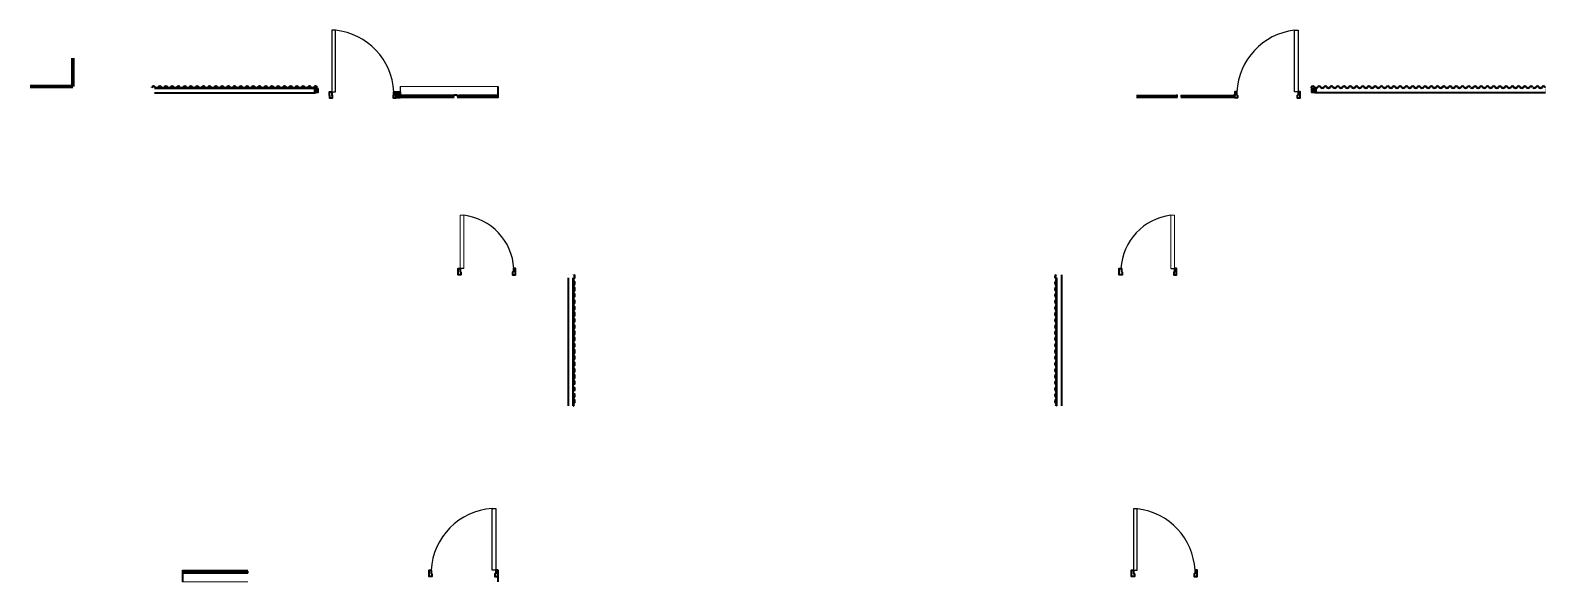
# Model space of a CAD drawing. Header units: millimetres. Extents: x 7.3 to 25.8, y 14.9 to 21.6.
import ezdxf

# ---------------------------------------------------------------- set-up
doc = ezdxf.new("R2010")
doc.units = ezdxf.units.MM
doc.linetypes.add('HIDDEN', pattern=[0.375, 0.25, -0.125])
for name, color, linetype, lineweight in [('A-DOOR-FULL', 4, 'Continuous', 25), ('A-FLOR-OVHD', 3, 'HIDDEN', 18), ('A-FLOR-PATT', 8, 'Continuous', 18), ('A-FURN', 8, 'Continuous', 18), ('A-GLAZ-FULL', 4, 'Continuous', 25), ('A-WALL-FULL', 7, 'Continuous', 35), ('freecad trace layer', 30, 'Continuous', 100)]:
    doc.layers.add(name, color=color, linetype=linetype, lineweight=lineweight)
doc.layers.add('grid', color=7, linetype='Continuous')
doc.layers.get('grid').off()

# ---------------------------------------------------------------- blocks, each defined once
blk = doc.blocks.new('A$C1467872691')
at = {"layer": 'A-FLOR-PATT'}
for points in [[(4.52, 5.922), (4.535, 5.922), (4.535, 5.92), (4.518, 5.92), (4.518, 5.946), (4.52, 5.946)], [(5.175, 5.922), (5.161, 5.922), (5.161, 5.92), (5.178, 5.92), (5.178, 5.946), (5.175, 5.946)], [(5.22, 5.922), (5.235, 5.922), (5.235, 5.92), (5.218, 5.92), (5.218, 5.946), (5.22, 5.946)], [(5.715, 5.922), (5.701, 5.922), (5.701, 5.92), (5.718, 5.92), (5.718, 5.946), (5.715, 5.946)], [(13.52, 5.922), (13.535, 5.922), (13.535, 5.92), (13.518, 5.92), (13.518, 5.946), (13.52, 5.946)], [(14.015, 5.922), (14.001, 5.922), (14.001, 5.92), (14.018, 5.92), (14.018, 5.946), (14.015, 5.946)], [(14.06, 5.922), (14.075, 5.922), (14.075, 5.92), (14.058, 5.92), (14.058, 5.946), (14.06, 5.946)], [(14.715, 5.922), (14.701, 5.922), (14.701, 5.92), (14.718, 5.92), (14.718, 5.946), (14.715, 5.946)], [(1.875, 0.104), (1.875, 0.106), (1.86, 0.106), (1.86, 0.128), (1.875, 0.128), (1.875, 0.13), (1.858, 0.13), (1.858, 0.104)], [(2.641, 0.104), (2.641, 0.106), (2.655, 0.106), (2.655, 0.128), (2.641, 0.128), (2.641, 0.13), (2.658, 0.13), (2.658, 0.104)]]:
    blk.add_hatch(color=256, dxfattribs=at).paths.add_polyline_path(points)
at = {"layer": 'A-DOOR-FULL'}
for p, q in [((5.298, 3.827), (5.253, 3.827)), ((13.938, 3.827), (13.983, 3.827))]:
    blk.add_line(p, q, dxfattribs=at)
for points in [[(3.683, 6.737), (3.683, 5.987), (3.728, 5.987), (3.728, 6.737)], [(15.493, 6.737), (15.493, 5.987), (15.448, 5.987), (15.448, 6.737)], [(5.688, 0.894), (5.688, 0.14), (5.643, 0.14), (5.643, 0.894)], [(13.483, 0.89), (13.483, 0.14), (13.528, 0.14), (13.528, 0.89)]]:
    blk.add_lwpolyline(points, close=True, dxfattribs=at)
for centre, radius, start, end in [((3.648, 5.945), 0.796, 3.0339, 84.229), ((15.54, 5.944), 0.798, 96.6363, 176.9067), ((5.214, 3.786), 0.696, 3.3898, 83.0672), ((14.022, 3.786), 0.696, 96.9328, 176.6102), ((5.695, 0.097), 0.798, 93.7537, 176.9067), ((13.436, 0.097), 0.798, 3.0933, 83.3637)]:
    blk.add_arc(centre, radius, start, end, dxfattribs=at)
at = {"layer": 'A-FURN'}
for p, q in [((4.518, 6.05), (5.168, 6.05)), ((5.166, 6.05), (5.718, 6.05)), ((4.518, 5.91), (5.178, 5.91)), ((5.218, 5.91), (5.718, 5.91)), ((14.018, 5.91), (13.518, 5.91)), ((14.718, 5.91), (14.058, 5.91)), ((5.298, 4.477), (5.253, 4.477)), ((5.253, 4.477), (5.253, 3.827)), ((5.298, 3.827), (5.298, 4.477)), ((13.938, 3.827), (13.938, 4.477)), ((13.938, 4.477), (13.983, 4.477)), ((13.983, 4.477), (13.983, 3.827)), ((5.253, 3.827), (5.298, 3.827)), ((13.983, 3.827), (13.938, 3.827)), ((1.858, 0.14), (2.658, 0.14)), ((2.658, 0), (1.858, 0))]:
    blk.add_line(p, q, dxfattribs=at)
at = {"layer": 'A-GLAZ-FULL'}
for p, q in [((4.518, 6.05), (4.518, 5.91)), ((4.518, 5.946), (4.535, 5.946)), ((4.52, 5.922), (4.52, 5.946)), ((4.52, 5.946), (4.52, 5.922)), ((4.528, 5.926), (4.528, 5.94)), ((4.528, 5.94), (4.554, 5.94)), ((4.528, 5.926), (4.554, 5.926)), ((5.161, 5.946), (4.535, 5.946)), ((4.544, 5.931), (4.544, 5.936)), ((4.544, 5.936), (5.148, 5.936)), ((4.544, 5.931), (5.148, 5.931)), ((4.554, 5.936), (4.554, 5.94)), ((4.554, 5.926), (4.554, 5.931)), ((5.167, 5.94), (5.138, 5.94)), ((5.138, 5.936), (5.138, 5.94)), ((5.138, 5.926), (5.138, 5.931)), ((5.167, 5.926), (5.138, 5.926)), ((5.148, 5.936), (5.148, 5.931)), ((5.178, 5.946), (5.161, 5.946)), ((5.167, 5.926), (5.167, 5.94)), ((5.175, 5.946), (5.175, 5.922)), ((5.218, 5.946), (5.235, 5.946)), ((5.22, 5.946), (5.22, 5.922)), ((5.22, 5.922), (5.22, 5.946)), ((5.228, 5.94), (5.254, 5.94)), ((5.228, 5.926), (5.228, 5.94)), ((5.228, 5.926), (5.254, 5.926)), ((5.701, 5.946), (5.235, 5.946)), ((5.244, 5.936), (5.688, 5.936)), ((5.244, 5.931), (5.244, 5.936)), ((5.244, 5.931), (5.688, 5.931)), ((5.254, 5.936), (5.254, 5.94)), ((5.254, 5.926), (5.254, 5.931)), ((5.678, 5.936), (5.678, 5.94)), ((5.707, 5.94), (5.678, 5.94)), ((5.678, 5.926), (5.678, 5.931)), ((5.707, 5.926), (5.678, 5.926)), ((5.688, 5.936), (5.688, 5.931)), ((5.718, 5.946), (5.701, 5.946)), ((5.707, 5.926), (5.707, 5.94)), ((5.715, 5.946), (5.715, 5.922)), ((13.518, 5.946), (13.535, 5.946)), ((13.52, 5.946), (13.52, 5.922)), ((13.528, 5.94), (13.558, 5.94)), ((13.528, 5.926), (13.528, 5.94)), ((13.528, 5.926), (13.558, 5.926)), ((13.535, 5.946), (14.001, 5.946)), ((13.992, 5.936), (13.548, 5.936)), ((13.548, 5.936), (13.548, 5.931)), ((13.992, 5.931), (13.548, 5.931)), ((13.558, 5.936), (13.558, 5.94)), ((13.558, 5.926), (13.558, 5.931)), ((14.007, 5.94), (13.982, 5.94)), ((13.982, 5.936), (13.982, 5.94)), ((13.982, 5.926), (13.982, 5.931)), ((14.007, 5.926), (13.982, 5.926)), ((13.992, 5.931), (13.992, 5.936)), ((14.018, 5.946), (14.001, 5.946)), ((14.007, 5.926), (14.007, 5.94)), ((14.015, 5.946), (14.015, 5.922)), ((14.015, 5.922), (14.015, 5.946)), ((14.058, 5.946), (14.075, 5.946)), ((14.06, 5.946), (14.06, 5.922)), ((14.068, 5.926), (14.068, 5.94)), ((14.068, 5.94), (14.098, 5.94)), ((14.068, 5.926), (14.098, 5.926)), ((14.075, 5.946), (14.701, 5.946)), ((14.692, 5.936), (14.088, 5.936)), ((14.088, 5.936), (14.088, 5.931)), ((14.692, 5.931), (14.088, 5.931)), ((14.098, 5.936), (14.098, 5.94)), ((14.098, 5.926), (14.098, 5.931)), ((14.707, 5.94), (14.682, 5.94)), ((14.682, 5.936), (14.682, 5.94)), ((14.682, 5.926), (14.682, 5.931)), ((14.707, 5.926), (14.682, 5.926)), ((14.692, 5.931), (14.692, 5.936)), ((14.718, 5.946), (14.701, 5.946)), ((14.707, 5.926), (14.707, 5.94)), ((14.715, 5.946), (14.715, 5.922)), ((14.715, 5.922), (14.715, 5.946)), ((4.518, 5.92), (4.535, 5.92)), ((4.535, 5.922), (4.52, 5.922)), ((4.535, 5.922), (4.52, 5.922)), ((4.535, 5.922), (4.535, 5.92)), ((4.535, 5.92), (4.535, 5.922)), ((4.535, 5.92), (5.161, 5.92)), ((5.161, 5.922), (5.161, 5.92)), ((5.161, 5.922), (5.175, 5.922)), ((5.178, 5.92), (5.161, 5.92)), ((5.218, 5.92), (5.235, 5.92)), ((5.235, 5.922), (5.22, 5.922)), ((5.235, 5.922), (5.22, 5.922)), ((5.235, 5.922), (5.235, 5.92)), ((5.235, 5.92), (5.235, 5.922)), ((5.235, 5.92), (5.701, 5.92)), ((5.701, 5.922), (5.715, 5.922)), ((5.701, 5.922), (5.701, 5.92)), ((5.718, 5.92), (5.701, 5.92)), ((13.518, 5.92), (13.535, 5.92)), ((13.535, 5.922), (13.52, 5.922)), ((13.535, 5.922), (13.535, 5.92)), ((14.001, 5.92), (13.535, 5.92)), ((14.001, 5.922), (14.015, 5.922)), ((14.001, 5.922), (14.001, 5.92)), ((14.001, 5.922), (14.015, 5.922)), ((14.001, 5.92), (14.001, 5.922)), ((14.018, 5.92), (14.001, 5.92)), ((14.058, 5.92), (14.075, 5.92)), ((14.075, 5.922), (14.06, 5.922)), ((14.075, 5.922), (14.075, 5.92)), ((14.701, 5.92), (14.075, 5.92)), ((14.701, 5.922), (14.715, 5.922)), ((14.701, 5.922), (14.701, 5.92)), ((14.701, 5.922), (14.715, 5.922)), ((14.701, 5.92), (14.701, 5.922)), ((14.718, 5.92), (14.701, 5.92)), ((1.858, 0.13), (2.658, 0.13)), ((1.875, 0.13), (1.858, 0.13)), ((1.858, 0.104), (2.658, 0.104)), ((1.86, 0.106), (1.86, 0.128)), ((1.875, 0.106), (1.86, 0.106)), ((1.865, 0.124), (1.894, 0.124)), ((1.865, 0.11), (1.865, 0.124)), ((1.865, 0.11), (1.894, 0.11)), ((2.658, 0.13), (1.875, 0.13)), ((1.875, 0.128), (1.875, 0.13)), ((1.875, 0.104), (1.875, 0.106)), ((1.884, 0.119), (2.627, 0.119)), ((1.884, 0.114), (1.884, 0.119)), ((1.884, 0.114), (2.627, 0.114)), ((1.894, 0.119), (1.894, 0.124)), ((1.894, 0.11), (1.894, 0.114)), ((2.646, 0.124), (2.617, 0.124)), ((2.617, 0.119), (2.617, 0.124)), ((2.617, 0.11), (2.617, 0.114)), ((2.646, 0.11), (2.617, 0.11)), ((2.627, 0.119), (2.627, 0.114)), ((2.646, 0.11), (2.646, 0.124)), ((2.658, 0.13), (2.658, 0.104))]:
    blk.add_line(p, q, dxfattribs=at)
at = {"layer": 'A-WALL-FULL'}
for p, q in [((1.487, 6.04), (1.483, 6.043)), ((1.518, 6.031), (3.485, 6.031)), ((1.518, 5.973), (3.485, 5.973)), ((2.401, 6.04), (2.397, 6.043)), ((2.591, 6.04), (2.595, 6.043)), ((3.471, 5.98), (3.516, 6.025)), ((3.471, 6.025), (3.516, 5.981)), ((3.506, 6.04), (3.51, 6.043)), ((4.468, 5.985), (4.518, 5.985)), ((4.468, 5.91), (4.468, 5.985)), ((4.468, 5.985), (4.518, 5.91)), ((4.468, 5.91), (4.518, 5.985)), ((4.518, 5.985), (4.518, 5.91)), ((5.218, 5.946), (5.178, 5.946)), ((5.718, 5.91), (5.718, 6.05)), ((4.518, 5.91), (4.468, 5.91)), ((1.858, 0.14), (1.858, 0)), ((5.713, 0.14), (5.713, 0))]:
    blk.add_line(p, q, dxfattribs=at)
at = {"layer": 'A-WALL-FULL', "const_width": 0.001}
for points in [[(1.556, 5.979), (1.556, 5.973), (1.518, 5.973), (1.518, 5.979), (1.52, 5.981), (1.52, 6.012), (1.52, 6.023), (1.518, 6.025), (1.518, 6.031), (1.556, 6.031), (1.556, 6.025)], [(3.48, 5.979), (3.48, 5.973), (3.518, 5.973), (3.518, 5.979), (3.516, 5.981), (3.516, 6.012), (3.516, 6.023), (3.518, 6.025), (3.518, 6.031), (3.48, 6.031), (3.48, 6.025)]]:
    blk.add_lwpolyline(points, dxfattribs=at)
at = {"layer": 'A-WALL-FULL'}
blk.add_lwpolyline([(3.516, 6.025), (3.471, 6.025), (3.471, 5.98), (3.516, 5.98)], close=True, dxfattribs=at)
for points in [[(3.658, 5.942), (3.658, 5.987), (3.683, 5.987), (3.683, 5.942)], [(3.658, 5.942), (3.658, 5.91), (3.693, 5.91), (3.693, 5.942), (3.683, 5.942)], [(4.443, 5.942), (4.433, 5.942), (4.433, 5.91), (4.468, 5.91), (4.468, 5.942)], [(4.443, 5.942), (4.443, 5.987), (4.468, 5.987), (4.468, 5.942)], [(14.743, 5.942), (14.743, 5.987), (14.718, 5.987), (14.718, 5.942)], [(14.743, 5.942), (14.753, 5.942), (14.753, 5.91), (14.718, 5.91), (14.718, 5.942)], [(15.493, 5.942), (15.483, 5.942), (15.483, 5.91), (15.518, 5.91), (15.518, 5.942)], [(15.518, 5.942), (15.518, 5.942), (15.518, 5.987), (15.493, 5.987), (15.493, 5.942)], [(5.228, 3.782), (5.228, 3.782), (5.228, 3.827), (5.253, 3.827), (5.253, 3.782)], [(5.253, 3.782), (5.263, 3.782), (5.263, 3.75), (5.228, 3.75), (5.228, 3.782)], [(5.903, 3.782), (5.893, 3.782), (5.893, 3.75), (5.928, 3.75), (5.928, 3.782)], [(5.928, 3.782), (5.928, 3.782), (5.928, 3.827), (5.903, 3.827), (5.903, 3.782)], [(13.308, 3.782), (13.308, 3.782), (13.308, 3.827), (13.333, 3.827), (13.333, 3.782)], [(13.333, 3.782), (13.343, 3.782), (13.343, 3.75), (13.308, 3.75), (13.308, 3.782)], [(13.983, 3.782), (13.973, 3.782), (13.973, 3.75), (14.008, 3.75), (14.008, 3.782)], [(14.008, 3.782), (14.008, 3.782), (14.008, 3.827), (13.983, 3.827), (13.983, 3.782)], [(4.873, 0.095), (4.873, 0.095), (4.873, 0.14), (4.898, 0.14), (4.898, 0.095)], [(4.898, 0.095), (4.908, 0.095), (4.908, 0.063), (4.873, 0.063), (4.873, 0.095)], [(5.688, 0.095), (5.678, 0.095), (5.678, 0.063), (5.713, 0.063), (5.713, 0.095)], [(5.713, 0.095), (5.713, 0.095), (5.713, 0.14), (5.688, 0.14), (5.688, 0.095)], [(13.458, 0.095), (13.458, 0.095), (13.458, 0.14), (13.483, 0.14), (13.483, 0.095)], [(13.458, 0.095), (13.458, 0.095), (13.458, 0.14), (13.483, 0.14), (13.483, 0.095)], [(13.483, 0.095), (13.493, 0.095), (13.493, 0.063), (13.458, 0.063), (13.458, 0.095)], [(14.233, 0.095), (14.223, 0.095), (14.223, 0.063), (14.258, 0.063), (14.258, 0.095)], [(14.258, 0.095), (14.258, 0.095), (14.258, 0.14), (14.233, 0.14), (14.233, 0.095)], [(14.258, 0.095), (14.258, 0.095), (14.258, 0.14), (14.233, 0.14), (14.233, 0.095)]]:
    blk.add_lwpolyline(points, dxfattribs=at)
for centre, radius, start, end in [((1.506, 6.024), 0.0297, 39.4241, 140.5759), ((1.506, 6.024), 0.0247, 39.4241, 140.5759), ((1.544, 6.056), 0.0247, 219.4241, 320.5759), ((1.544, 6.056), 0.0197, 219.4241, 320.5759), ((1.582, 6.024), 0.0297, 39.4241, 140.5759), ((1.582, 6.024), 0.0247, 39.4241, 140.5759), ((1.62, 6.056), 0.0247, 219.4241, 320.5759), ((1.62, 6.056), 0.0197, 219.4241, 320.5759), ((1.658, 6.024), 0.0297, 39.4241, 140.5759), ((1.658, 6.024), 0.0247, 39.4241, 140.5759), ((1.696, 6.056), 0.0247, 219.4241, 320.5759), ((1.696, 6.056), 0.0197, 219.4241, 320.5759), ((1.734, 6.024), 0.0297, 39.4241, 140.5759), ((1.734, 6.024), 0.0247, 39.4241, 140.5759), ((1.772, 6.056), 0.0247, 219.4241, 320.5759), ((1.772, 6.056), 0.0197, 219.4241, 320.5759), ((1.81, 6.024), 0.0297, 39.4241, 140.5759), ((1.81, 6.024), 0.0247, 39.4241, 140.5759), ((1.849, 6.056), 0.0247, 219.4241, 320.5759), ((1.849, 6.056), 0.0197, 219.4241, 320.5759), ((1.887, 6.024), 0.0297, 39.4241, 140.5759), ((1.887, 6.024), 0.0247, 39.4241, 140.5759), ((1.925, 6.056), 0.0247, 219.4241, 320.5759), ((1.925, 6.056), 0.0197, 219.4241, 320.5759), ((1.963, 6.024), 0.0297, 39.4241, 140.5759), ((1.963, 6.024), 0.0247, 39.4241, 140.5759), ((2.001, 6.056), 0.0247, 219.4241, 320.5759), ((2.001, 6.056), 0.0197, 219.4241, 320.5759), ((2.039, 6.024), 0.0297, 39.4241, 140.5759), ((2.039, 6.024), 0.0247, 39.4241, 140.5759), ((2.077, 6.056), 0.0247, 219.4241, 320.5759), ((2.077, 6.056), 0.0197, 219.4241, 320.5759), ((2.115, 6.024), 0.0297, 39.4241, 140.5759), ((2.115, 6.024), 0.0247, 39.4241, 140.5759), ((2.153, 6.056), 0.0247, 219.4241, 320.5759), ((2.153, 6.056), 0.0197, 219.4241, 320.5759), ((2.191, 6.024), 0.0297, 39.4241, 140.5759), ((2.191, 6.024), 0.0247, 39.4241, 140.5759), ((2.23, 6.056), 0.0247, 219.4241, 320.5759), ((2.23, 6.056), 0.0197, 219.4241, 320.5759), ((2.268, 6.024), 0.0297, 39.4241, 140.5759), ((2.268, 6.024), 0.0247, 39.4241, 140.5759), ((2.306, 6.056), 0.0247, 219.4241, 320.5759), ((2.306, 6.056), 0.0197, 219.4241, 320.5759), ((2.344, 6.024), 0.0297, 39.4241, 140.5759), ((2.344, 6.024), 0.0247, 39.4241, 140.5759), ((2.382, 6.056), 0.0247, 219.4241, 320.5759), ((2.382, 6.056), 0.0197, 219.4241, 320.5759), ((2.42, 6.024), 0.0297, 39.4241, 140.5759), ((2.42, 6.024), 0.0297, 39.4241, 140.5759), ((2.42, 6.024), 0.0247, 39.4241, 140.5759), ((2.42, 6.024), 0.0247, 39.4241, 140.5759), ((2.458, 6.056), 0.0247, 219.4241, 320.5759), ((2.458, 6.056), 0.0247, 219.4241, 320.5759), ((2.458, 6.056), 0.0197, 219.4241, 320.5759), ((2.458, 6.056), 0.0197, 219.4241, 320.5759), ((2.496, 6.024), 0.0297, 39.4241, 140.5759), ((2.496, 6.024), 0.0297, 39.4241, 140.5759), ((2.496, 6.024), 0.0247, 39.4241, 140.5759), ((2.496, 6.024), 0.0247, 39.4241, 140.5759), ((2.534, 6.056), 0.0247, 219.4241, 320.5759), ((2.534, 6.056), 0.0247, 219.4241, 320.5759), ((2.534, 6.056), 0.0197, 219.4241, 320.5759), ((2.534, 6.056), 0.0197, 219.4241, 320.5759), ((2.572, 6.024), 0.0297, 39.4241, 140.5759), ((2.572, 6.024), 0.0297, 39.4241, 140.5759), ((2.572, 6.024), 0.0247, 39.4241, 140.5759), ((2.572, 6.024), 0.0247, 39.4241, 140.5759), ((2.611, 6.056), 0.0247, 219.4241, 320.5759), ((2.611, 6.056), 0.0197, 219.4241, 320.5759), ((2.649, 6.024), 0.0297, 39.4241, 140.5759), ((2.649, 6.024), 0.0247, 39.4241, 140.5759), ((2.687, 6.056), 0.0247, 219.4241, 320.5759), ((2.687, 6.056), 0.0197, 219.4241, 320.5759), ((2.725, 6.024), 0.0297, 39.4241, 140.5759), ((2.725, 6.024), 0.0247, 39.4241, 140.5759), ((2.763, 6.056), 0.0247, 219.4241, 320.5759), ((2.763, 6.056), 0.0197, 219.4241, 320.5759), ((2.801, 6.024), 0.0297, 39.4241, 140.5759), ((2.801, 6.024), 0.0247, 39.4241, 140.5759), ((2.839, 6.056), 0.0247, 219.4241, 320.5759), ((2.839, 6.056), 0.0197, 219.4241, 320.5759), ((2.877, 6.024), 0.0297, 39.4241, 140.5759), ((2.877, 6.024), 0.0247, 39.4241, 140.5759), ((2.915, 6.056), 0.0247, 219.4241, 320.5759), ((2.915, 6.056), 0.0197, 219.4241, 320.5759), ((2.953, 6.024), 0.0297, 39.4241, 140.5759), ((2.953, 6.024), 0.0247, 39.4241, 140.5759), ((2.992, 6.056), 0.0247, 219.4241, 320.5759), ((2.992, 6.056), 0.0197, 219.4241, 320.5759), ((3.03, 6.024), 0.0297, 39.4241, 140.5759), ((3.03, 6.024), 0.0247, 39.4241, 140.5759), ((3.068, 6.056), 0.0247, 219.4241, 320.5759), ((3.068, 6.056), 0.0197, 219.4241, 320.5759), ((3.106, 6.024), 0.0297, 39.4241, 140.5759), ((3.106, 6.024), 0.0247, 39.4241, 140.5759), ((3.144, 6.056), 0.0247, 219.4241, 320.5759), ((3.144, 6.056), 0.0197, 219.4241, 320.5759), ((3.182, 6.024), 0.0297, 39.4241, 140.5759), ((3.182, 6.024), 0.0247, 39.4241, 140.5759), ((3.22, 6.056), 0.0247, 219.4241, 320.5759), ((3.22, 6.056), 0.0197, 219.4241, 320.5759), ((3.258, 6.024), 0.0297, 39.4241, 140.5759), ((3.258, 6.024), 0.0247, 39.4241, 140.5759), ((3.296, 6.056), 0.0247, 219.4241, 320.5759), ((3.296, 6.056), 0.0197, 219.4241, 320.5759), ((3.334, 6.024), 0.0297, 39.4241, 140.5759), ((3.334, 6.024), 0.0247, 39.4241, 140.5759), ((3.373, 6.056), 0.0247, 219.4241, 320.5759), ((3.373, 6.056), 0.0197, 219.4241, 320.5759), ((3.411, 6.024), 0.0297, 39.4241, 140.5759), ((3.411, 6.024), 0.0247, 39.4241, 140.5759), ((3.449, 6.056), 0.0247, 219.4241, 320.5759), ((3.449, 6.056), 0.0197, 219.4241, 320.5759), ((3.487, 6.024), 0.0297, 39.4241, 140.5759), ((3.487, 6.024), 0.0247, 39.4241, 140.5759)]:
    blk.add_arc(centre, radius, start, end, dxfattribs=at)
at = {"layer": 'freecad trace layer'}
for p, q in [((0.518, 6.05), (0.518, 6.397)), ((0.518, 6.05), (0, 6.05)), ((0, 6.05), (0.518, 6.05))]:
    blk.add_line(p, q, dxfattribs=at)
blk = doc.blocks.new('A$C249810169')
at = {"layer": 'A-FLOR-OVHD', "ltscale": 0.1}
for points in [[(15.658, 3.905), (15.683, 3.905), (15.683, 3.86), (15.658, 3.86)], [(15.703, 3.86), (15.658, 3.86), (15.658, 3.828), (15.703, 3.828)]]:
    blk.add_lwpolyline(points, close=True, dxfattribs=at)
at = {"layer": 'A-WALL-FULL'}
for p, q in [((15.654, 3.895), (15.65, 3.898)), ((16.416, 3.895), (16.412, 3.898)), ((16.759, 3.895), (16.763, 3.898)), ((17.407, 3.895), (17.403, 3.898)), ((17.521, 3.895), (17.525, 3.898)), ((18.512, 3.895), (18.516, 3.898)), ((15.71, 3.88), (15.66, 3.836)), ((15.71, 3.835), (15.66, 3.88)), ((18.518, 3.828), (15.696, 3.828)), ((6.574, 1.566), (6.574, 0.005)), ((6.632, 0.005), (6.632, 1.567)), ((6.641, 1.6), (6.645, 1.604)), ((12.534, 1.6), (12.531, 1.604)), ((12.543, 0.005), (12.543, 1.567)), ((12.601, 1.605), (12.601, 0.005)), ((6.641, 1.067), (6.645, 1.071)), ((12.534, 1.067), (12.531, 1.071)), ((6.641, 0.495), (6.645, 0.492)), ((12.534, 0.495), (12.531, 0.492))]:
    blk.add_line(p, q, dxfattribs=at)
at = {"layer": 'A-WALL-FULL', "const_width": 0.001}
for points in [[(15.696, 3.834), (15.696, 3.828), (15.658, 3.828), (15.658, 3.834), (15.66, 3.836), (15.66, 3.867), (15.66, 3.878), (15.658, 3.88), (15.658, 3.886), (15.696, 3.886), (15.696, 3.88)], [(18.48, 3.834), (18.48, 3.828), (18.518, 3.828), (18.518, 3.834), (18.516, 3.836), (18.516, 3.867), (18.516, 3.878), (18.518, 3.88), (18.518, 3.886), (18.48, 3.886), (18.48, 3.88)], [(6.58, 1.566), (6.574, 1.566), (6.574, 1.604), (6.58, 1.604), (6.582, 1.602), (6.613, 1.602), (6.625, 1.602), (6.626, 1.604), (6.632, 1.604), (6.632, 1.566), (6.626, 1.566)], [(12.595, 1.566), (12.601, 1.566), (12.601, 1.604), (12.595, 1.604), (12.594, 1.602), (12.562, 1.602), (12.551, 1.602), (12.549, 1.604), (12.543, 1.604), (12.543, 1.566), (12.549, 1.566)], [(6.58, 0.043), (6.574, 0.043), (6.574, 0.005), (6.58, 0.005), (6.582, 0.007), (6.613, 0.007), (6.625, 0.007), (6.626, 0.005), (6.632, 0.005), (6.632, 0.043), (6.626, 0.043)], [(12.595, 0.043), (12.601, 0.043), (12.601, 0.005), (12.595, 0.005), (12.594, 0.007), (12.562, 0.007), (12.551, 0.007), (12.549, 0.005), (12.543, 0.005), (12.543, 0.043), (12.549, 0.043)]]:
    blk.add_lwpolyline(points, dxfattribs=at)
at = {"layer": 'A-WALL-FULL'}
blk.add_lwpolyline([(15.66, 3.88), (15.71, 3.88), (15.71, 3.835), (15.66, 3.835)], close=True, dxfattribs=at)
for centre, radius, start, end in [((15.673, 3.879), 0.0297, 39.4241, 140.5759), ((15.673, 3.879), 0.0247, 39.4241, 140.5759), ((15.712, 3.91), 0.0247, 219.4241, 320.5759), ((15.712, 3.91), 0.0197, 219.4241, 320.5759), ((15.75, 3.879), 0.0297, 39.4241, 140.5759), ((15.75, 3.879), 0.0247, 39.4241, 140.5759), ((15.788, 3.91), 0.0247, 219.4241, 320.5759), ((15.788, 3.91), 0.0197, 219.4241, 320.5759), ((15.826, 3.879), 0.0297, 39.4241, 140.5759), ((15.826, 3.879), 0.0247, 39.4241, 140.5759), ((15.864, 3.91), 0.0247, 219.4241, 320.5759), ((15.864, 3.91), 0.0197, 219.4241, 320.5759), ((15.902, 3.879), 0.0297, 39.4241, 140.5759), ((15.902, 3.879), 0.0247, 39.4241, 140.5759), ((15.94, 3.91), 0.0247, 219.4241, 320.5759), ((15.94, 3.91), 0.0197, 219.4241, 320.5759), ((15.978, 3.879), 0.0297, 39.4241, 140.5759), ((15.978, 3.879), 0.0247, 39.4241, 140.5759), ((16.016, 3.91), 0.0247, 219.4241, 320.5759), ((16.016, 3.91), 0.0197, 219.4241, 320.5759), ((16.054, 3.879), 0.0297, 39.4241, 140.5759), ((16.054, 3.879), 0.0247, 39.4241, 140.5759), ((16.093, 3.91), 0.0247, 219.4241, 320.5759), ((16.093, 3.91), 0.0197, 219.4241, 320.5759), ((16.131, 3.879), 0.0297, 39.4241, 140.5759), ((16.131, 3.879), 0.0247, 39.4241, 140.5759), ((16.169, 3.91), 0.0247, 219.4241, 320.5759), ((16.169, 3.91), 0.0197, 219.4241, 320.5759), ((16.207, 3.879), 0.0297, 39.4241, 140.5759), ((16.207, 3.879), 0.0247, 39.4241, 140.5759), ((16.245, 3.91), 0.0247, 219.4241, 320.5759), ((16.245, 3.91), 0.0197, 219.4241, 320.5759), ((16.283, 3.879), 0.0297, 39.4241, 140.5759), ((16.283, 3.879), 0.0247, 39.4241, 140.5759), ((16.321, 3.91), 0.0247, 219.4241, 320.5759), ((16.321, 3.91), 0.0197, 219.4241, 320.5759), ((16.359, 3.879), 0.0297, 39.4241, 140.5759), ((16.359, 3.879), 0.0247, 39.4241, 140.5759), ((16.397, 3.91), 0.0247, 219.4241, 320.5759), ((16.397, 3.91), 0.0197, 219.4241, 320.5759), ((16.435, 3.879), 0.0297, 39.4241, 140.5759), ((16.435, 3.879), 0.0297, 39.4241, 140.5759), ((16.435, 3.879), 0.0247, 39.4241, 140.5759), ((16.435, 3.879), 0.0247, 39.4241, 140.5759), ((16.474, 3.91), 0.0247, 219.4241, 320.5759), ((16.474, 3.91), 0.0247, 219.4241, 320.5759), ((16.474, 3.91), 0.0197, 219.4241, 320.5759), ((16.474, 3.91), 0.0197, 219.4241, 320.5759), ((16.512, 3.879), 0.0297, 39.4241, 140.5759), ((16.512, 3.879), 0.0297, 39.4241, 140.5759), ((16.512, 3.879), 0.0247, 39.4241, 140.5759), ((16.512, 3.879), 0.0247, 39.4241, 140.5759), ((16.55, 3.91), 0.0247, 219.4241, 320.5759), ((16.55, 3.91), 0.0247, 219.4241, 320.5759), ((16.55, 3.91), 0.0197, 219.4241, 320.5759), ((16.55, 3.91), 0.0197, 219.4241, 320.5759), ((16.588, 3.879), 0.0297, 39.4241, 140.5759), ((16.588, 3.879), 0.0297, 39.4241, 140.5759), ((16.588, 3.879), 0.0247, 39.4241, 140.5759), ((16.588, 3.879), 0.0247, 39.4241, 140.5759), ((16.626, 3.91), 0.0247, 219.4241, 320.5759), ((16.626, 3.91), 0.0247, 219.4241, 320.5759), ((16.626, 3.91), 0.0197, 219.4241, 320.5759), ((16.626, 3.91), 0.0197, 219.4241, 320.5759), ((16.664, 3.879), 0.0297, 39.4241, 140.5759), ((16.664, 3.879), 0.0297, 39.4241, 140.5759), ((16.664, 3.879), 0.0247, 39.4241, 140.5759), ((16.664, 3.879), 0.0247, 39.4241, 140.5759), ((16.702, 3.91), 0.0247, 219.4241, 320.5759), ((16.702, 3.91), 0.0247, 219.4241, 320.5759), ((16.702, 3.91), 0.0197, 219.4241, 320.5759), ((16.702, 3.91), 0.0197, 219.4241, 320.5759), ((16.74, 3.879), 0.0297, 39.4241, 140.5759), ((16.74, 3.879), 0.0297, 39.4241, 140.5759), ((16.74, 3.879), 0.0247, 39.4241, 140.5759), ((16.74, 3.879), 0.0247, 39.4241, 140.5759), ((16.778, 3.91), 0.0247, 219.4241, 320.5759), ((16.778, 3.91), 0.0197, 219.4241, 320.5759), ((16.816, 3.879), 0.0297, 39.4241, 140.5759), ((16.816, 3.879), 0.0247, 39.4241, 140.5759), ((16.855, 3.91), 0.0247, 219.4241, 320.5759), ((16.855, 3.91), 0.0197, 219.4241, 320.5759), ((16.893, 3.879), 0.0297, 39.4241, 140.5759), ((16.893, 3.879), 0.0247, 39.4241, 140.5759), ((16.931, 3.91), 0.0247, 219.4241, 320.5759), ((16.931, 3.91), 0.0197, 219.4241, 320.5759), ((16.969, 3.879), 0.0297, 39.4241, 140.5759), ((16.969, 3.879), 0.0247, 39.4241, 140.5759), ((17.007, 3.91), 0.0247, 219.4241, 320.5759), ((17.007, 3.91), 0.0197, 219.4241, 320.5759), ((17.045, 3.879), 0.0297, 39.4241, 140.5759), ((17.045, 3.879), 0.0247, 39.4241, 140.5759), ((17.083, 3.91), 0.0247, 219.4241, 320.5759), ((17.083, 3.91), 0.0197, 219.4241, 320.5759), ((17.121, 3.879), 0.0297, 39.4241, 140.5759), ((17.121, 3.879), 0.0247, 39.4241, 140.5759), ((17.159, 3.91), 0.0247, 219.4241, 320.5759), ((17.159, 3.91), 0.0197, 219.4241, 320.5759), ((17.197, 3.879), 0.0297, 39.4241, 140.5759), ((17.197, 3.879), 0.0247, 39.4241, 140.5759), ((17.236, 3.91), 0.0247, 219.4241, 320.5759), ((17.236, 3.91), 0.0197, 219.4241, 320.5759), ((17.274, 3.879), 0.0297, 39.4241, 140.5759), ((17.274, 3.879), 0.0247, 39.4241, 140.5759), ((17.312, 3.91), 0.0247, 219.4241, 320.5759), ((17.312, 3.91), 0.0197, 219.4241, 320.5759), ((17.35, 3.879), 0.0297, 39.4241, 140.5759), ((17.35, 3.879), 0.0247, 39.4241, 140.5759), ((17.388, 3.91), 0.0247, 219.4241, 320.5759), ((17.388, 3.91), 0.0197, 219.4241, 320.5759), ((17.426, 3.879), 0.0297, 39.4241, 140.5759), ((17.426, 3.879), 0.0297, 39.4241, 140.5759), ((17.426, 3.879), 0.0247, 39.4241, 140.5759), ((17.426, 3.879), 0.0247, 39.4241, 140.5759), ((17.464, 3.91), 0.0247, 219.4241, 320.5759), ((17.464, 3.91), 0.0247, 219.4241, 320.5759), ((17.464, 3.91), 0.0197, 219.4241, 320.5759), ((17.464, 3.91), 0.0197, 219.4241, 320.5759), ((17.502, 3.879), 0.0297, 39.4241, 140.5759), ((17.502, 3.879), 0.0297, 39.4241, 140.5759), ((17.502, 3.879), 0.0247, 39.4241, 140.5759), ((17.502, 3.879), 0.0247, 39.4241, 140.5759), ((17.54, 3.91), 0.0247, 219.4241, 320.5759), ((17.54, 3.91), 0.0197, 219.4241, 320.5759), ((17.578, 3.879), 0.0297, 39.4241, 140.5759), ((17.578, 3.879), 0.0247, 39.4241, 140.5759), ((17.617, 3.91), 0.0247, 219.4241, 320.5759), ((17.617, 3.91), 0.0197, 219.4241, 320.5759), ((17.655, 3.879), 0.0297, 39.4241, 140.5759), ((17.655, 3.879), 0.0247, 39.4241, 140.5759), ((17.693, 3.91), 0.0247, 219.4241, 320.5759), ((17.693, 3.91), 0.0197, 219.4241, 320.5759), ((17.731, 3.879), 0.0297, 39.4241, 140.5759), ((17.731, 3.879), 0.0247, 39.4241, 140.5759), ((17.769, 3.91), 0.0247, 219.4241, 320.5759), ((17.769, 3.91), 0.0197, 219.4241, 320.5759), ((17.807, 3.879), 0.0297, 39.4241, 140.5759), ((17.807, 3.879), 0.0247, 39.4241, 140.5759), ((17.845, 3.91), 0.0247, 219.4241, 320.5759), ((17.845, 3.91), 0.0197, 219.4241, 320.5759), ((17.883, 3.879), 0.0297, 39.4241, 140.5759), ((17.883, 3.879), 0.0247, 39.4241, 140.5759), ((17.921, 3.91), 0.0247, 219.4241, 320.5759), ((17.921, 3.91), 0.0197, 219.4241, 320.5759), ((17.959, 3.879), 0.0297, 39.4241, 140.5759), ((17.959, 3.879), 0.0247, 39.4241, 140.5759), ((17.998, 3.91), 0.0247, 219.4241, 320.5759), ((17.998, 3.91), 0.0197, 219.4241, 320.5759), ((18.036, 3.879), 0.0297, 39.4241, 140.5759), ((18.036, 3.879), 0.0247, 39.4241, 140.5759), ((18.074, 3.91), 0.0247, 219.4241, 320.5759), ((18.074, 3.91), 0.0197, 219.4241, 320.5759), ((18.112, 3.879), 0.0297, 39.4241, 140.5759), ((18.112, 3.879), 0.0247, 39.4241, 140.5759), ((18.15, 3.91), 0.0247, 219.4241, 320.5759), ((18.15, 3.91), 0.0197, 219.4241, 320.5759), ((18.188, 3.879), 0.0297, 39.4241, 140.5759), ((18.188, 3.879), 0.0247, 39.4241, 140.5759), ((18.226, 3.91), 0.0247, 219.4241, 320.5759), ((18.226, 3.91), 0.0197, 219.4241, 320.5759), ((18.264, 3.879), 0.0297, 39.4241, 140.5759), ((18.264, 3.879), 0.0247, 39.4241, 140.5759), ((18.302, 3.91), 0.0247, 219.4241, 320.5759), ((18.302, 3.91), 0.0197, 219.4241, 320.5759), ((18.34, 3.879), 0.0297, 39.4241, 140.5759), ((18.34, 3.879), 0.0247, 39.4241, 140.5759), ((18.379, 3.91), 0.0247, 219.4241, 320.5759), ((18.379, 3.91), 0.0197, 219.4241, 320.5759), ((18.417, 3.879), 0.0297, 39.4241, 140.5759), ((18.417, 3.879), 0.0247, 39.4241, 140.5759), ((18.455, 3.91), 0.0247, 219.4241, 320.5759), ((18.455, 3.91), 0.0197, 219.4241, 320.5759), ((18.493, 3.879), 0.0297, 39.4241, 140.5759), ((18.493, 3.879), 0.0247, 39.4241, 140.5759), ((6.657, 1.543), 0.0247, 129.4241, 230.5759), ((6.657, 1.467), 0.0247, 129.4241, 230.5759), ((6.657, 1.543), 0.0197, 129.4241, 230.5759), ((6.657, 1.467), 0.0197, 129.4241, 230.5759), ((6.626, 1.581), 0.0247, 309.4241, 50.5759), ((6.626, 1.505), 0.0247, 309.4241, 50.5759), ((6.626, 1.581), 0.0297, 309.4241, 50.5759), ((6.626, 1.505), 0.0297, 309.4241, 50.5759), ((12.55, 1.581), 0.0297, 129.4241, 230.5759), ((12.55, 1.505), 0.0297, 129.4241, 230.5759), ((12.55, 1.581), 0.0247, 129.4241, 230.5759), ((12.55, 1.505), 0.0247, 129.4241, 230.5759), ((12.519, 1.543), 0.0197, 309.4241, 50.5759), ((12.519, 1.467), 0.0197, 309.4241, 50.5759), ((12.519, 1.543), 0.0247, 309.4241, 50.5759), ((12.519, 1.467), 0.0247, 309.4241, 50.5759), ((6.657, 1.391), 0.0247, 129.4241, 230.5759), ((6.657, 1.315), 0.0247, 129.4241, 230.5759), ((6.657, 1.391), 0.0197, 129.4241, 230.5759), ((6.657, 1.315), 0.0197, 129.4241, 230.5759), ((6.626, 1.429), 0.0247, 309.4241, 50.5759), ((6.626, 1.353), 0.0247, 309.4241, 50.5759), ((6.626, 1.429), 0.0297, 309.4241, 50.5759), ((6.626, 1.353), 0.0297, 309.4241, 50.5759), ((6.626, 1.277), 0.0297, 309.4241, 50.5759), ((12.55, 1.429), 0.0297, 129.4241, 230.5759), ((12.55, 1.353), 0.0297, 129.4241, 230.5759), ((12.55, 1.277), 0.0297, 129.4241, 230.5759), ((12.55, 1.429), 0.0247, 129.4241, 230.5759), ((12.55, 1.353), 0.0247, 129.4241, 230.5759), ((12.519, 1.391), 0.0197, 309.4241, 50.5759), ((12.519, 1.315), 0.0197, 309.4241, 50.5759), ((12.519, 1.391), 0.0247, 309.4241, 50.5759), ((12.519, 1.315), 0.0247, 309.4241, 50.5759), ((6.657, 1.238), 0.0247, 129.4241, 230.5759), ((6.657, 1.162), 0.0247, 129.4241, 230.5759), ((6.657, 1.238), 0.0197, 129.4241, 230.5759), ((6.657, 1.162), 0.0197, 129.4241, 230.5759), ((6.626, 1.277), 0.0247, 309.4241, 50.5759), ((6.626, 1.2), 0.0247, 309.4241, 50.5759), ((6.626, 1.124), 0.0247, 309.4241, 50.5759), ((6.626, 1.2), 0.0297, 309.4241, 50.5759), ((6.626, 1.124), 0.0297, 309.4241, 50.5759), ((12.55, 1.2), 0.0297, 129.4241, 230.5759), ((12.55, 1.124), 0.0297, 129.4241, 230.5759), ((12.55, 1.277), 0.0247, 129.4241, 230.5759), ((12.55, 1.2), 0.0247, 129.4241, 230.5759), ((12.55, 1.124), 0.0247, 129.4241, 230.5759), ((12.519, 1.238), 0.0197, 309.4241, 50.5759), ((12.519, 1.162), 0.0197, 309.4241, 50.5759), ((12.519, 1.238), 0.0247, 309.4241, 50.5759), ((12.519, 1.162), 0.0247, 309.4241, 50.5759), ((6.657, 1.086), 0.0247, 129.4241, 230.5759), ((6.657, 1.01), 0.0247, 129.4241, 230.5759), ((6.657, 1.01), 0.0247, 129.4241, 230.5759), ((6.657, 0.933), 0.0247, 129.4241, 230.5759), ((6.657, 0.934), 0.0247, 129.4241, 230.5759), ((6.657, 1.086), 0.0197, 129.4241, 230.5759), ((6.657, 1.01), 0.0197, 129.4241, 230.5759), ((6.657, 1.01), 0.0197, 129.4241, 230.5759), ((6.657, 0.933), 0.0197, 129.4241, 230.5759), ((6.657, 0.934), 0.0197, 129.4241, 230.5759), ((6.626, 1.048), 0.0247, 309.4241, 50.5759), ((6.626, 1.048), 0.0247, 309.4241, 50.5759), ((6.626, 0.972), 0.0247, 309.4241, 50.5759), ((6.626, 0.972), 0.0247, 309.4241, 50.5759), ((6.626, 1.048), 0.0297, 309.4241, 50.5759), ((6.626, 1.048), 0.0297, 309.4241, 50.5759), ((6.626, 0.972), 0.0297, 309.4241, 50.5759), ((6.626, 0.972), 0.0297, 309.4241, 50.5759), ((12.55, 1.048), 0.0297, 129.4241, 230.5759), ((12.55, 1.048), 0.0297, 129.4241, 230.5759), ((12.55, 0.972), 0.0297, 129.4241, 230.5759), ((12.55, 0.972), 0.0297, 129.4241, 230.5759), ((12.55, 1.048), 0.0247, 129.4241, 230.5759), ((12.55, 1.048), 0.0247, 129.4241, 230.5759), ((12.55, 0.972), 0.0247, 129.4241, 230.5759), ((12.55, 0.972), 0.0247, 129.4241, 230.5759), ((12.519, 1.086), 0.0197, 309.4241, 50.5759), ((12.519, 1.01), 0.0197, 309.4241, 50.5759), ((12.519, 1.01), 0.0197, 309.4241, 50.5759), ((12.519, 0.933), 0.0197, 309.4241, 50.5759), ((12.519, 0.934), 0.0197, 309.4241, 50.5759), ((12.519, 1.086), 0.0247, 309.4241, 50.5759), ((12.519, 1.01), 0.0247, 309.4241, 50.5759), ((12.519, 1.01), 0.0247, 309.4241, 50.5759), ((12.519, 0.933), 0.0247, 309.4241, 50.5759), ((12.519, 0.934), 0.0247, 309.4241, 50.5759), ((6.657, 0.857), 0.0247, 129.4241, 230.5759), ((6.657, 0.857), 0.0247, 129.4241, 230.5759), ((6.657, 0.781), 0.0247, 129.4241, 230.5759), ((6.657, 0.781), 0.0247, 129.4241, 230.5759), ((6.657, 0.857), 0.0197, 129.4241, 230.5759), ((6.657, 0.857), 0.0197, 129.4241, 230.5759), ((6.657, 0.781), 0.0197, 129.4241, 230.5759), ((6.657, 0.781), 0.0197, 129.4241, 230.5759), ((6.626, 0.896), 0.0247, 309.4241, 50.5759), ((6.626, 0.895), 0.0247, 309.4241, 50.5759), ((6.626, 0.819), 0.0247, 309.4241, 50.5759), ((6.626, 0.819), 0.0247, 309.4241, 50.5759), ((6.626, 0.743), 0.0247, 309.4241, 50.5759), ((6.626, 0.743), 0.0247, 309.4241, 50.5759), ((6.626, 0.895), 0.0297, 309.4241, 50.5759), ((6.626, 0.896), 0.0297, 309.4241, 50.5759), ((6.626, 0.819), 0.0297, 309.4241, 50.5759), ((6.626, 0.819), 0.0297, 309.4241, 50.5759), ((6.626, 0.743), 0.0297, 309.4241, 50.5759), ((6.626, 0.743), 0.0297, 309.4241, 50.5759), ((12.55, 0.895), 0.0297, 129.4241, 230.5759), ((12.55, 0.896), 0.0297, 129.4241, 230.5759), ((12.55, 0.819), 0.0297, 129.4241, 230.5759), ((12.55, 0.819), 0.0297, 129.4241, 230.5759), ((12.55, 0.743), 0.0297, 129.4241, 230.5759), ((12.55, 0.743), 0.0297, 129.4241, 230.5759), ((12.55, 0.896), 0.0247, 129.4241, 230.5759), ((12.55, 0.895), 0.0247, 129.4241, 230.5759), ((12.55, 0.819), 0.0247, 129.4241, 230.5759), ((12.55, 0.819), 0.0247, 129.4241, 230.5759), ((12.55, 0.743), 0.0247, 129.4241, 230.5759), ((12.55, 0.743), 0.0247, 129.4241, 230.5759), ((12.519, 0.857), 0.0197, 309.4241, 50.5759), ((12.519, 0.857), 0.0197, 309.4241, 50.5759), ((12.519, 0.781), 0.0197, 309.4241, 50.5759), ((12.519, 0.781), 0.0197, 309.4241, 50.5759), ((12.519, 0.857), 0.0247, 309.4241, 50.5759), ((12.519, 0.857), 0.0247, 309.4241, 50.5759), ((12.519, 0.781), 0.0247, 309.4241, 50.5759), ((12.519, 0.781), 0.0247, 309.4241, 50.5759), ((6.657, 0.705), 0.0247, 129.4241, 230.5759), ((6.657, 0.705), 0.0247, 129.4241, 230.5759), ((6.657, 0.629), 0.0247, 129.4241, 230.5759), ((6.657, 0.629), 0.0247, 129.4241, 230.5759), ((6.657, 0.552), 0.0247, 129.4241, 230.5759), ((6.657, 0.553), 0.0247, 129.4241, 230.5759), ((6.657, 0.705), 0.0197, 129.4241, 230.5759), ((6.657, 0.705), 0.0197, 129.4241, 230.5759), ((6.657, 0.629), 0.0197, 129.4241, 230.5759), ((6.657, 0.629), 0.0197, 129.4241, 230.5759), ((6.657, 0.552), 0.0197, 129.4241, 230.5759), ((6.657, 0.553), 0.0197, 129.4241, 230.5759), ((6.626, 0.667), 0.0247, 309.4241, 50.5759), ((6.626, 0.667), 0.0247, 309.4241, 50.5759), ((6.626, 0.591), 0.0247, 309.4241, 50.5759), ((6.626, 0.591), 0.0247, 309.4241, 50.5759), ((6.626, 0.667), 0.0297, 309.4241, 50.5759), ((6.626, 0.667), 0.0297, 309.4241, 50.5759), ((6.626, 0.591), 0.0297, 309.4241, 50.5759), ((6.626, 0.591), 0.0297, 309.4241, 50.5759), ((12.55, 0.667), 0.0297, 129.4241, 230.5759), ((12.55, 0.667), 0.0297, 129.4241, 230.5759), ((12.55, 0.591), 0.0297, 129.4241, 230.5759), ((12.55, 0.591), 0.0297, 129.4241, 230.5759), ((12.55, 0.667), 0.0247, 129.4241, 230.5759), ((12.55, 0.667), 0.0247, 129.4241, 230.5759), ((12.55, 0.591), 0.0247, 129.4241, 230.5759), ((12.55, 0.591), 0.0247, 129.4241, 230.5759), ((12.519, 0.705), 0.0197, 309.4241, 50.5759), ((12.519, 0.705), 0.0197, 309.4241, 50.5759), ((12.519, 0.629), 0.0197, 309.4241, 50.5759), ((12.519, 0.629), 0.0197, 309.4241, 50.5759), ((12.519, 0.552), 0.0197, 309.4241, 50.5759), ((12.519, 0.553), 0.0197, 309.4241, 50.5759), ((12.519, 0.705), 0.0247, 309.4241, 50.5759), ((12.519, 0.705), 0.0247, 309.4241, 50.5759), ((12.519, 0.629), 0.0247, 309.4241, 50.5759), ((12.519, 0.629), 0.0247, 309.4241, 50.5759), ((12.519, 0.552), 0.0247, 309.4241, 50.5759), ((12.519, 0.553), 0.0247, 309.4241, 50.5759), ((6.657, 0.476), 0.0247, 129.4241, 230.5759), ((6.657, 0.4), 0.0247, 129.4241, 230.5759), ((6.657, 0.476), 0.0197, 129.4241, 230.5759), ((6.657, 0.4), 0.0197, 129.4241, 230.5759), ((6.626, 0.515), 0.0247, 309.4241, 50.5759), ((6.626, 0.514), 0.0247, 309.4241, 50.5759), ((6.626, 0.438), 0.0247, 309.4241, 50.5759), ((6.626, 0.362), 0.0247, 309.4241, 50.5759), ((6.626, 0.514), 0.0297, 309.4241, 50.5759), ((6.626, 0.515), 0.0297, 309.4241, 50.5759), ((6.626, 0.438), 0.0297, 309.4241, 50.5759), ((6.626, 0.362), 0.0297, 309.4241, 50.5759), ((12.55, 0.514), 0.0297, 129.4241, 230.5759), ((12.55, 0.515), 0.0297, 129.4241, 230.5759), ((12.55, 0.438), 0.0297, 129.4241, 230.5759), ((12.55, 0.362), 0.0297, 129.4241, 230.5759), ((12.55, 0.515), 0.0247, 129.4241, 230.5759), ((12.55, 0.514), 0.0247, 129.4241, 230.5759), ((12.55, 0.438), 0.0247, 129.4241, 230.5759), ((12.55, 0.362), 0.0247, 129.4241, 230.5759), ((12.519, 0.476), 0.0197, 309.4241, 50.5759), ((12.519, 0.4), 0.0197, 309.4241, 50.5759), ((12.519, 0.476), 0.0247, 309.4241, 50.5759), ((12.519, 0.4), 0.0247, 309.4241, 50.5759), ((6.657, 0.324), 0.0247, 129.4241, 230.5759), ((6.657, 0.324), 0.0197, 129.4241, 230.5759), ((6.626, 0.286), 0.0247, 309.4241, 50.5759), ((6.626, 0.21), 0.0247, 309.4241, 50.5759), ((6.626, 0.286), 0.0297, 309.4241, 50.5759), ((6.626, 0.21), 0.0297, 309.4241, 50.5759), ((12.55, 0.286), 0.0297, 129.4241, 230.5759), ((12.55, 0.21), 0.0297, 129.4241, 230.5759), ((12.55, 0.286), 0.0247, 129.4241, 230.5759), ((12.55, 0.21), 0.0247, 129.4241, 230.5759), ((12.519, 0.324), 0.0197, 309.4241, 50.5759), ((12.519, 0.248), 0.0197, 309.4241, 50.5759), ((12.519, 0.171), 0.0197, 309.4241, 50.5759), ((12.519, 0.324), 0.0247, 309.4241, 50.5759), ((12.519, 0.248), 0.0247, 309.4241, 50.5759), ((12.519, 0.171), 0.0247, 309.4241, 50.5759), ((6.657, 0.095), 0.0247, 129.4241, 230.5759), ((6.657, 0.019), 0.0247, 129.4241, 230.5759), ((6.657, 0.095), 0.0197, 129.4241, 230.5759), ((6.657, 0.019), 0.0197, 129.4241, 230.5759), ((6.626, 0.133), 0.0247, 309.4241, 50.5759), ((6.626, 0.057), 0.0247, 309.4241, 50.5759), ((6.626, 0.133), 0.0297, 309.4241, 50.5759), ((6.626, 0.057), 0.0297, 309.4241, 50.5759), ((12.55, 0.133), 0.0297, 129.4241, 230.5759), ((12.55, 0.057), 0.0297, 129.4241, 230.5759), ((12.55, 0.133), 0.0247, 129.4241, 230.5759), ((12.55, 0.057), 0.0247, 129.4241, 230.5759), ((12.519, 0.095), 0.0197, 309.4241, 50.5759), ((12.519, 0.019), 0.0197, 309.4241, 50.5759), ((12.519, 0.095), 0.0247, 309.4241, 50.5759), ((12.519, 0.019), 0.0247, 309.4241, 50.5759)]:
    blk.add_arc(centre, radius, start, end, dxfattribs=at)
at = {"layer": 'freecad trace layer'}
for p, q in [((0.518, 3.905), (0.518, 4.252)), ((0.518, 3.905), (0, 3.905)), ((0, 3.905), (0.518, 3.905))]:
    blk.add_line(p, q, dxfattribs=at)

msp = doc.modelspace()

# ---------------------------------------------------------------- block references
at = {"layer": 'grid'}
for name, p in [('A$C1467872691', (7.322, 14.886)), ('A$C249810169', (7.322, 17.031))]:
    msp.add_blockref(name, p, dxfattribs=at)

doc.saveas('drawing.dxf')
